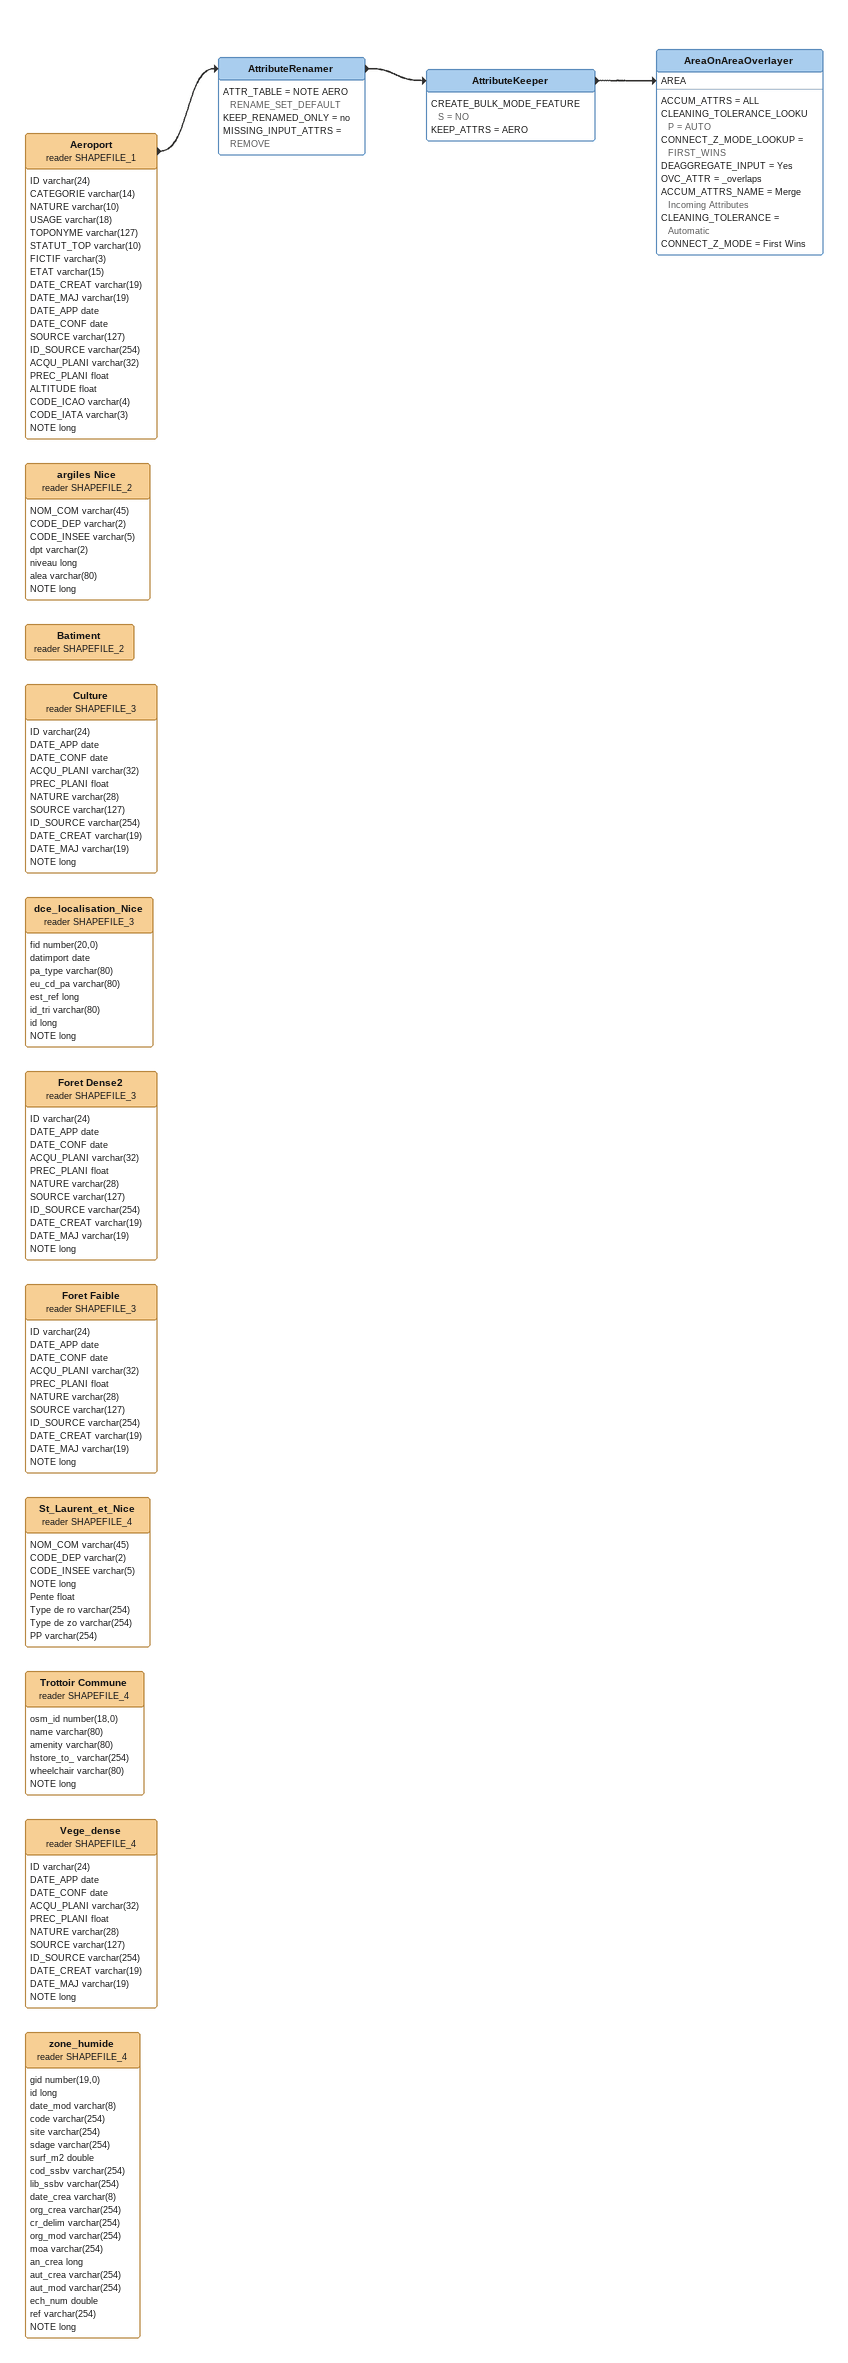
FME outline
Aeroport (reader SHAPEFILE_1)
    attributes: ID varchar(24), CATEGORIE varchar(14), NATURE varchar(10), USAGE varchar(18), TOPONYME varchar(127), STATUT_TOP varchar(10), FICTIF varchar(3), ETAT varchar(15), DATE_CREAT varchar(19), DATE_MAJ varchar(19), DATE_APP date, DATE_CONF date, SOURCE varchar(127), ID_SOURCE varchar(254), ACQU_PLANI varchar(32), PREC_PLANI float, ALTITUDE float, CODE_ICAO varchar(4), CODE_IATA varchar(3), NOTE long
    -> AttributeRenamer
AttributeRenamer
    ATTR_TABLE = NOTE AERO RENAME_SET_DEFAULT
    KEEP_RENAMED_ONLY = no
    MISSING_INPUT_ATTRS = REMOVE
    -> AttributeKeeper
AttributeKeeper
    CREATE_BULK_MODE_FEATURES = NO
    KEEP_ATTRS = AERO
    -> AreaOnAreaOverlayer [AREA]
AreaOnAreaOverlayer
    ACCUM_ATTRS = ALL
    CLEANING_TOLERANCE_LOOKUP = AUTO
    CONNECT_Z_MODE_LOOKUP = FIRST_WINS
    DEAGGREGATE_INPUT = Yes
    OVC_ATTR = _overlaps
    ACCUM_ATTRS_NAME = Merge Incoming Attributes
    CLEANING_TOLERANCE = Automatic
    CONNECT_Z_MODE = First Wins
argiles Nice (reader SHAPEFILE_2)
    attributes: NOM_COM varchar(45), CODE_DEP varchar(2), CODE_INSEE varchar(5), dpt varchar(2), niveau long, alea varchar(80), NOTE long
Batiment (reader SHAPEFILE_2)
Culture (reader SHAPEFILE_3)
    attributes: ID varchar(24), DATE_APP date, DATE_CONF date, ACQU_PLANI varchar(32), PREC_PLANI float, NATURE varchar(28), SOURCE varchar(127), ID_SOURCE varchar(254), DATE_CREAT varchar(19), DATE_MAJ varchar(19), NOTE long
dce_localisation_Nice (reader SHAPEFILE_3)
    attributes: fid number(20,0), datimport date, pa_type varchar(80), eu_cd_pa varchar(80), est_ref long, id_tri varchar(80), id long, NOTE long
Foret Dense2 (reader SHAPEFILE_3)
    attributes: ID varchar(24), DATE_APP date, DATE_CONF date, ACQU_PLANI varchar(32), PREC_PLANI float, NATURE varchar(28), SOURCE varchar(127), ID_SOURCE varchar(254), DATE_CREAT varchar(19), DATE_MAJ varchar(19), NOTE long
Foret Faible (reader SHAPEFILE_3)
    attributes: ID varchar(24), DATE_APP date, DATE_CONF date, ACQU_PLANI varchar(32), PREC_PLANI float, NATURE varchar(28), SOURCE varchar(127), ID_SOURCE varchar(254), DATE_CREAT varchar(19), DATE_MAJ varchar(19), NOTE long
St_Laurent_et_Nice (reader SHAPEFILE_4)
    attributes: NOM_COM varchar(45), CODE_DEP varchar(2), CODE_INSEE varchar(5), NOTE long, Pente float, Type de ro varchar(254), Type de zo varchar(254), PP varchar(254)
Trottoir Commune (reader SHAPEFILE_4)
    attributes: osm_id number(18,0), name varchar(80), amenity varchar(80), hstore_to_ varchar(254), wheelchair varchar(80), NOTE long
Vege_dense (reader SHAPEFILE_4)
    attributes: ID varchar(24), DATE_APP date, DATE_CONF date, ACQU_PLANI varchar(32), PREC_PLANI float, NATURE varchar(28), SOURCE varchar(127), ID_SOURCE varchar(254), DATE_CREAT varchar(19), DATE_MAJ varchar(19), NOTE long
zone_humide (reader SHAPEFILE_4)
    attributes: gid number(19,0), id long, date_mod varchar(8), code varchar(254), site varchar(254), sdage varchar(254), surf_m2 double, cod_ssbv varchar(254), lib_ssbv varchar(254), date_crea varchar(8), org_crea varchar(254), cr_delim varchar(254), org_mod varchar(254), moa varchar(254), an_crea long, aut_crea varchar(254), aut_mod varchar(254), ech_num double, ref varchar(254), NOTE long
